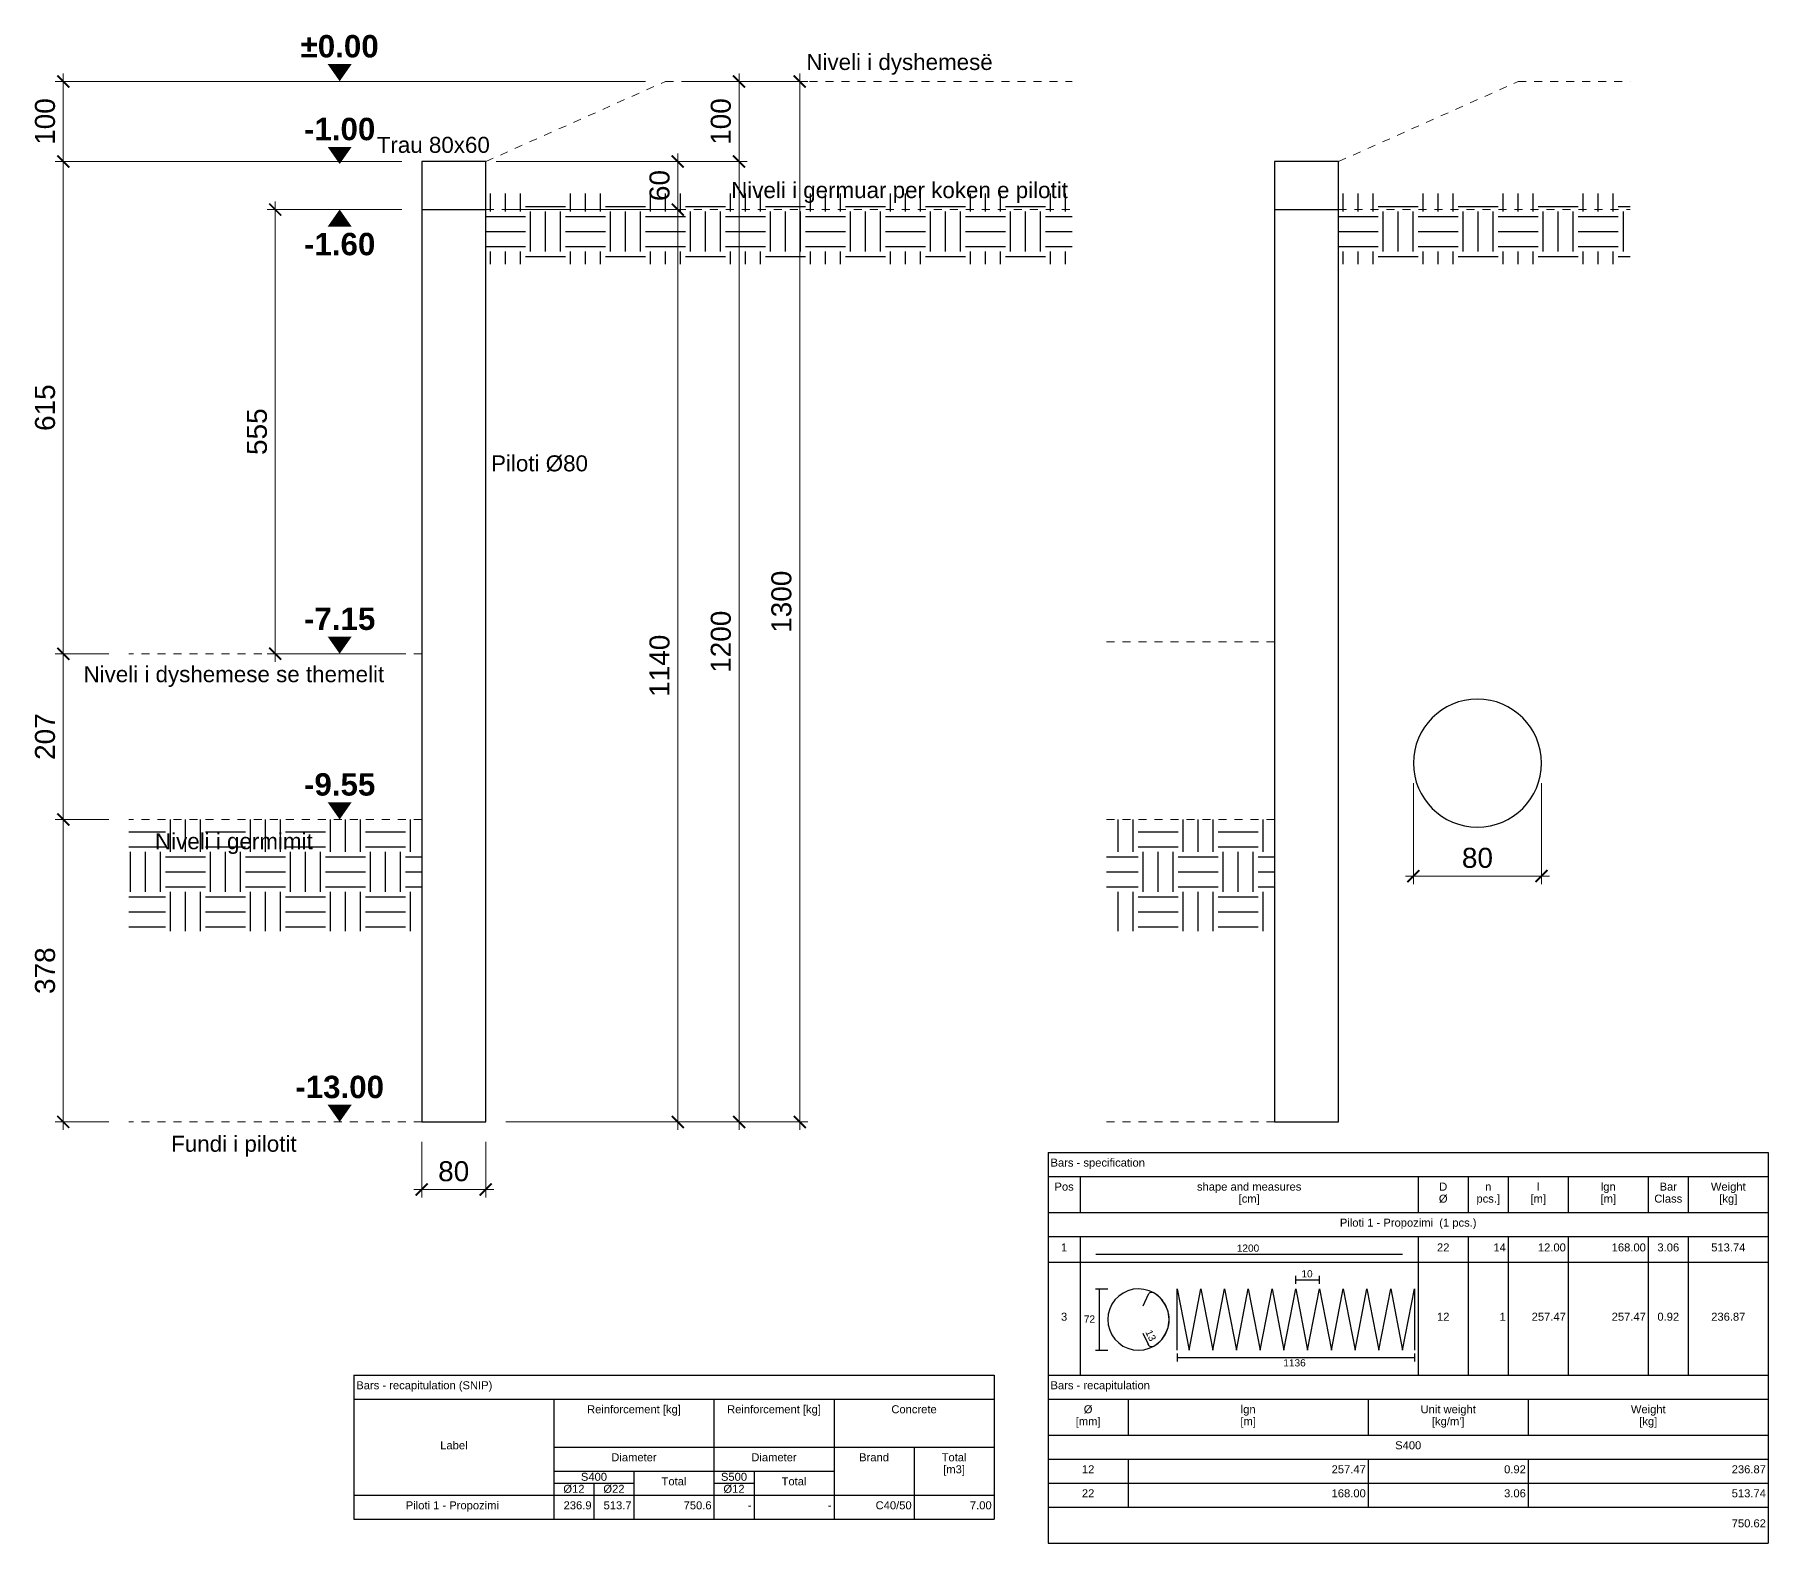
# Model space of a CAD drawing. Header units: metres. Extents: x 7511714 to 7511891, y 4693222 to 4693343.
# Drawn here: x 7511721.65 to 7511743.31, y 4693262.07 to 4693280.92 of the extents above; entities that cross this region are included whole.
import ezdxf
from ezdxf.enums import TextEntityAlignment as Align

# ---------------------------------------------------------------- set-up
doc = ezdxf.new("R2010")
doc.units = ezdxf.units.M
doc.linetypes.add('CACHE', pattern=[0.375, 0.25, -0.125])
doc.layers.get('0').update_dxf_attribs({"lineweight": 0})
doc.layers.get('Defpoints').update_dxf_attribs({"lineweight": 0})
doc.layers.add('COTE 100ème', color=1, linetype='Continuous')
doc.layers.add('PILOTA', color=2, linetype='Continuous')
for name, color, linetype, lineweight in [('HORS GEL', 106, 'CACHE', 0), ('NIVEAU', 170, 'Continuous', 0), ('Puset fekali', 30, 'Continuous', 0), ('TEXTE', 7, 'Continuous', 0)]:
    doc.layers.add(name, color=color, linetype=linetype, lineweight=lineweight)
doc.styles.add('A4TS14', font='arial.ttf', dxfattribs={"height": 10})
doc.styles.add('A4TS15', font='arial.ttf', dxfattribs={"height": 10})
doc.styles.add('A4TS20', font='arial.ttf', dxfattribs={"height": 10})
doc.styles.add('A4TS21', font='arial.ttf', dxfattribs={"height": 10})
doc.styles.add('RS_TEXT_1.10', font='arial.ttf', dxfattribs={"height": 2.5})
doc.styles.add('RS_TXT_100', font='arial.ttf', dxfattribs={"height": 25})
doc.styles.add('style2', font='arialbd.ttf', dxfattribs={"height": 20})
doc.dimstyles.new('RS_100CM_LINEAIRE', dxfattribs={"dimscale": 10, "dimtxt": 25, "dimasz": 1.5, "dimexe": 1, "dimexo": 2.5, "dimgap": 1, "dimtad": 1, "dimdec": 1, "dimrnd": 0.5, "dimdsep": 46, "dimtxsty": 'RS_TXT_100', "dimblk1": 'ARCHTICK', "dimblk2": 'ARCHTICK', "dimsah": 1, "dimcen": 2.5, "dimdle": 1, "dimclrt": 4, "dimadec": 0, "dimazin": 2, "dimtfac": 1, "dimtdec": 1, "dimtix": 1, "dimtmove": 2, "dimatfit": 3, "dimfxl": 1, "dimtolj": 1, "dimtzin": 0, "dimarcsym": 0})

# ---------------------------------------------------------------- blocks, each defined once
blk = doc.blocks.new('_ArchTick')
at = {"color": 0, "linetype": 'ByBlock', "const_width": 0.15}
blk.add_lwpolyline([(-0.5, -0.5), (0.5, 0.5)], dxfattribs=at)
blk = doc.blocks.new('*D453')
at = {"layer": 'COTE 100ème', "color": 0, "lineweight": -2, "transparency": 16777216}
for p, q in [((38177.1, -45517.3), (38402.1, -45517.3)), ((38392.1, -46667.3), (38392.1, -45507.3)), ((38177.1, -46657.3), (38402.1, -46657.3))]:
    blk.add_line(p, q, dxfattribs=at)
at = {"layer": 'Defpoints', "color": 0, "transparency": 16777216}
for p in [(38152.1, -45517.3), (38392.1, -45517.3), (38152.1, -46657.3)]:
    blk.add_point(p, dxfattribs=at)
at = {"layer": 'COTE 100ème', "color": 0, "lineweight": -2, "transparency": 16777216, "xscale": 15, "yscale": 15, "zscale": 15}
for p, rotation in [((38392.1, -45517.3), 90), ((38392.1, -46657.3), 270)]:
    blk.add_blockref('_ArchTick', p, dxfattribs=dict(at, rotation=rotation))
at = {"layer": 'COTE 100ème', "color": 4, "transparency": 16777216, "insert": (38369.4, -46087.3), "char_height": 25, "attachment_point": 5, "rotation": 90, "style": 'RS_TXT_100'}
blk.add_mtext('\\A1;1140', dxfattribs=at)
blk = doc.blocks.new('*D454')
at = {"layer": 'COTE 100ème', "color": 0, "lineweight": -2, "transparency": 16777216}
for p, q in [((38392.1, -45527.3), (38392.1, -45447.3)), ((38177.1, -45457.3), (38402.1, -45457.3)), ((38177.1, -45517.3), (38402.1, -45517.3))]:
    blk.add_line(p, q, dxfattribs=at)
at = {"layer": 'Defpoints', "color": 0, "transparency": 16777216}
for p in [(38152.1, -45457.3), (38392.1, -45457.3), (38152.1, -45517.3)]:
    blk.add_point(p, dxfattribs=at)
at = {"layer": 'COTE 100ème', "color": 0, "lineweight": -2, "transparency": 16777216, "xscale": 15, "yscale": 15, "zscale": 15}
for p, rotation in [((38392.1, -45457.3), 90), ((38392.1, -45517.3), 270)]:
    blk.add_blockref('_ArchTick', p, dxfattribs=dict(at, rotation=rotation))
at = {"layer": 'COTE 100ème', "color": 4, "transparency": 16777216, "insert": (38369.4, -45487.3), "char_height": 25, "attachment_point": 5, "rotation": 90, "style": 'RS_TXT_100'}
blk.add_mtext('\\A1;60', dxfattribs=at)
blk = doc.blocks.new('*D455')
at = {"layer": 'COTE 100ème', "color": 0, "lineweight": -2, "transparency": 16777216}
for p, q in [((38402.6, -45357.3), (38478.7, -45357.3)), ((38468.7, -45467.3), (38468.7, -45347.3)), ((38177.1, -45457.3), (38478.7, -45457.3))]:
    blk.add_line(p, q, dxfattribs=at)
at = {"layer": 'Defpoints', "color": 0, "transparency": 16777216}
for p in [(38377.6, -45357.3), (38468.7, -45357.3), (38152.1, -45457.3)]:
    blk.add_point(p, dxfattribs=at)
at = {"layer": 'COTE 100ème', "color": 0, "lineweight": -2, "transparency": 16777216, "xscale": 15, "yscale": 15, "zscale": 15}
for p, rotation in [((38468.7, -45357.3), 90), ((38468.7, -45457.3), 270)]:
    blk.add_blockref('_ArchTick', p, dxfattribs=dict(at, rotation=rotation))
at = {"layer": 'COTE 100ème', "color": 4, "transparency": 16777216, "insert": (38446, -45407.3), "char_height": 25, "attachment_point": 5, "rotation": 90, "style": 'RS_TXT_100'}
blk.add_mtext('\\A1;100', dxfattribs=at)
blk = doc.blocks.new('*D456')
at = {"layer": 'COTE 100ème', "color": 0, "lineweight": -2, "transparency": 16777216}
for p, q in [((38468.7, -46667.3), (38468.7, -45447.3)), ((38165, -45457.3), (38478.7, -45457.3)), ((38177.1, -46657.3), (38478.7, -46657.3))]:
    blk.add_line(p, q, dxfattribs=at)
at = {"layer": 'Defpoints', "color": 0, "transparency": 16777216}
for p in [(38140, -45457.3), (38468.7, -45457.3), (38152.1, -46657.3)]:
    blk.add_point(p, dxfattribs=at)
at = {"layer": 'COTE 100ème', "color": 0, "lineweight": -2, "transparency": 16777216, "xscale": 15, "yscale": 15, "zscale": 15}
for p, rotation in [((38468.7, -45457.3), 90), ((38468.7, -46657.3), 270)]:
    blk.add_blockref('_ArchTick', p, dxfattribs=dict(at, rotation=rotation))
at = {"layer": 'COTE 100ème', "color": 4, "transparency": 16777216, "insert": (38446, -46057.3), "char_height": 25, "attachment_point": 5, "rotation": 90, "style": 'RS_TXT_100'}
blk.add_mtext('\\A1;1200', dxfattribs=at)
blk = doc.blocks.new('*D457')
at = {"layer": 'COTE 100ème', "color": 0, "lineweight": -2, "transparency": 16777216}
for p, q in [((38401.6, -45357.3), (38554.5, -45357.3)), ((38544.5, -46667.3), (38544.5, -45347.3)), ((38177.1, -46657.3), (38554.5, -46657.3))]:
    blk.add_line(p, q, dxfattribs=at)
at = {"layer": 'Defpoints', "color": 0, "transparency": 16777216}
for p in [(38376.6, -45357.3), (38544.5, -45357.3), (38152.1, -46657.3)]:
    blk.add_point(p, dxfattribs=at)
at = {"layer": 'COTE 100ème', "color": 0, "lineweight": -2, "transparency": 16777216, "xscale": 15, "yscale": 15, "zscale": 15}
for p, rotation in [((38544.5, -45357.3), 90), ((38544.5, -46657.3), 270)]:
    blk.add_blockref('_ArchTick', p, dxfattribs=dict(at, rotation=rotation))
at = {"layer": 'COTE 100ème', "color": 4, "transparency": 16777216, "insert": (38521.7, -46007.3), "char_height": 25, "attachment_point": 5, "rotation": 90, "style": 'RS_TXT_100'}
blk.add_mtext('\\A1;1300', dxfattribs=at)
blk = doc.blocks.new('*D458')
at = {"layer": 'COTE 100ème', "color": 0, "lineweight": -2, "transparency": 16777216}
for p, q in [((37624.2, -46667.3), (37624.2, -46269.3)), ((37681, -46279.3), (37614.2, -46279.3)), ((37681, -46657.3), (37614.2, -46657.3))]:
    blk.add_line(p, q, dxfattribs=at)
at = {"layer": 'Defpoints', "color": 0, "transparency": 16777216}
for p in [(37624.2, -46279.3), (37706, -46279.3), (37706, -46657.3)]:
    blk.add_point(p, dxfattribs=at)
at = {"layer": 'COTE 100ème', "color": 0, "lineweight": -2, "transparency": 16777216, "xscale": 15, "yscale": 15, "zscale": 15}
for p, rotation in [((37624.2, -46279.3), 90), ((37624.2, -46657.3), 270)]:
    blk.add_blockref('_ArchTick', p, dxfattribs=dict(at, rotation=rotation))
at = {"layer": 'COTE 100ème', "color": 4, "transparency": 16777216, "insert": (37601.5, -46468.3), "char_height": 25, "attachment_point": 5, "rotation": 90, "style": 'RS_TXT_100'}
blk.add_mtext('\\A1;378', dxfattribs=at)
blk = doc.blocks.new('*D459')
at = {"layer": 'COTE 100ème', "color": 0, "lineweight": -2, "transparency": 16777216}
for p, q in [((37681, -46072.3), (37614.2, -46072.3)), ((37624.2, -46289.3), (37624.2, -46062.3)), ((37681, -46279.3), (37614.2, -46279.3))]:
    blk.add_line(p, q, dxfattribs=at)
at = {"layer": 'Defpoints', "color": 0, "transparency": 16777216}
for p in [(37624.2, -46072.3), (37706, -46072.3), (37706, -46279.3)]:
    blk.add_point(p, dxfattribs=at)
at = {"layer": 'COTE 100ème', "color": 0, "lineweight": -2, "transparency": 16777216, "xscale": 15, "yscale": 15, "zscale": 15}
for p, rotation in [((37624.2, -46072.3), 90), ((37624.2, -46279.3), 270)]:
    blk.add_blockref('_ArchTick', p, dxfattribs=dict(at, rotation=rotation))
at = {"layer": 'COTE 100ème', "color": 4, "transparency": 16777216, "insert": (37601.5, -46175.8), "char_height": 25, "attachment_point": 5, "rotation": 90, "style": 'RS_TXT_100'}
blk.add_mtext('\\A1;207', dxfattribs=at)
blk = doc.blocks.new('*D460')
at = {"layer": 'COTE 100ème', "color": 0, "lineweight": -2, "transparency": 16777216}
for p, q in [((37624.2, -46082.3), (37624.2, -45447.3)), ((38047.1, -45457.3), (37614.2, -45457.3)), ((37681, -46072.3), (37614.2, -46072.3))]:
    blk.add_line(p, q, dxfattribs=at)
at = {"layer": 'Defpoints', "color": 0, "transparency": 16777216}
for p in [(37624.2, -45457.3), (38072.1, -45457.3), (37706, -46072.3)]:
    blk.add_point(p, dxfattribs=at)
at = {"layer": 'COTE 100ème', "color": 0, "lineweight": -2, "transparency": 16777216, "xscale": 15, "yscale": 15, "zscale": 15}
for p, rotation in [((37624.2, -45457.3), 90), ((37624.2, -46072.3), 270)]:
    blk.add_blockref('_ArchTick', p, dxfattribs=dict(at, rotation=rotation))
at = {"layer": 'COTE 100ème', "color": 4, "transparency": 16777216, "insert": (37601.5, -45764.8), "char_height": 25, "attachment_point": 5, "rotation": 90, "style": 'RS_TXT_100'}
blk.add_mtext('\\A1;615', dxfattribs=at)
blk = doc.blocks.new('*D461')
at = {"layer": 'COTE 100ème', "color": 0, "lineweight": -2, "transparency": 16777216}
for p, q in [((38351.6, -45357.3), (37614.2, -45357.3)), ((37624.2, -45467.3), (37624.2, -45347.3)), ((38047.1, -45457.3), (37614.2, -45457.3))]:
    blk.add_line(p, q, dxfattribs=at)
at = {"layer": 'Defpoints', "color": 0, "transparency": 16777216}
for p in [(37624.2, -45357.3), (38376.6, -45357.3), (38072.1, -45457.3)]:
    blk.add_point(p, dxfattribs=at)
at = {"layer": 'COTE 100ème', "color": 0, "lineweight": -2, "transparency": 16777216, "xscale": 15, "yscale": 15, "zscale": 15}
for p, rotation in [((37624.2, -45357.3), 90), ((37624.2, -45457.3), 270)]:
    blk.add_blockref('_ArchTick', p, dxfattribs=dict(at, rotation=rotation))
at = {"layer": 'COTE 100ème', "color": 4, "transparency": 16777216, "insert": (37601.5, -45407.3), "char_height": 25, "attachment_point": 5, "rotation": 90, "style": 'RS_TXT_100'}
blk.add_mtext('\\A1;100', dxfattribs=at)
blk = doc.blocks.new('*D462')
at = {"layer": 'COTE 100ème', "color": 0, "lineweight": -2, "transparency": 16777216}
for p, q in [((38047.1, -45517.3), (37879, -45517.3)), ((37889, -46082.3), (37889, -45507.3)), ((38047.1, -46072.3), (37879, -46072.3))]:
    blk.add_line(p, q, dxfattribs=at)
at = {"layer": 'Defpoints', "color": 0, "transparency": 16777216}
for p in [(37889, -45517.3), (38072.1, -45517.3), (38072.1, -46072.3)]:
    blk.add_point(p, dxfattribs=at)
at = {"layer": 'COTE 100ème', "color": 0, "lineweight": -2, "transparency": 16777216, "xscale": 15, "yscale": 15, "zscale": 15}
for p, rotation in [((37889, -45517.3), 90), ((37889, -46072.3), 270)]:
    blk.add_blockref('_ArchTick', p, dxfattribs=dict(at, rotation=rotation))
at = {"layer": 'COTE 100ème', "color": 4, "transparency": 16777216, "insert": (37866.3, -45794.8), "char_height": 25, "attachment_point": 5, "rotation": 90, "style": 'RS_TXT_100'}
blk.add_mtext('\\A1;555', dxfattribs=at)
blk = doc.blocks.new('*D463')
at = {"layer": 'COTE 100ème', "color": 0, "lineweight": -2, "transparency": 16777216}
for p, q in [((38072.1, -46682.3), (38072.1, -46751.7)), ((38152.1, -46682.3), (38152.1, -46751.7)), ((38062.1, -46741.7), (38162.1, -46741.7))]:
    blk.add_line(p, q, dxfattribs=at)
at = {"layer": 'Defpoints', "color": 0, "transparency": 16777216}
for p in [(38072.1, -46657.3), (38152.1, -46657.3), (38152.1, -46741.7)]:
    blk.add_point(p, dxfattribs=at)
at = {"layer": 'COTE 100ème', "color": 0, "lineweight": -2, "transparency": 16777216, "xscale": 15, "yscale": 15, "zscale": 15, "rotation": 180}
blk.add_blockref('_ArchTick', (38072.1, -46741.7), dxfattribs=at)
at = {"layer": 'COTE 100ème', "color": 0, "lineweight": -2, "transparency": 16777216, "xscale": 15, "yscale": 15, "zscale": 15}
blk.add_blockref('_ArchTick', (38152.1, -46741.7), dxfattribs=at)
at = {"layer": 'COTE 100ème', "color": 4, "transparency": 16777216, "insert": (38112.1, -46719), "char_height": 25, "attachment_point": 5, "style": 'RS_TXT_100'}
blk.add_mtext('\\A1;80', dxfattribs=at)
blk = doc.blocks.new('*D464')
at = {"layer": 'COTE 100ème', "color": 0, "lineweight": -2, "transparency": 16777216}
for p, q in [((39311.4, -46233.9), (39311.4, -46360.1)), ((39471.4, -46233.9), (39471.4, -46360.1)), ((39301.4, -46350.1), (39481.4, -46350.1))]:
    blk.add_line(p, q, dxfattribs=at)
at = {"layer": 'Defpoints', "color": 0, "transparency": 16777216}
for p in [(39311.4, -46208.9), (39471.4, -46208.9), (39471.4, -46350.1)]:
    blk.add_point(p, dxfattribs=at)
at = {"layer": 'COTE 100ème', "color": 0, "lineweight": -2, "transparency": 16777216, "xscale": 15, "yscale": 15, "zscale": 15, "rotation": 180}
blk.add_blockref('_ArchTick', (39311.4, -46350.1), dxfattribs=at)
at = {"layer": 'COTE 100ème', "color": 0, "lineweight": -2, "transparency": 16777216, "xscale": 15, "yscale": 15, "zscale": 15}
blk.add_blockref('_ArchTick', (39471.4, -46350.1), dxfattribs=at)
at = {"layer": 'COTE 100ème', "color": 4, "transparency": 16777216, "insert": (39391.4, -46327.4), "char_height": 25, "attachment_point": 5, "style": 'RS_TXT_100'}
blk.add_mtext('\\A1;80', dxfattribs=at)
blk = doc.blocks.new('NIVEAU 50')
blk.add_lwpolyline([(0, 0, 0, 15, 0), (0, 10.7, 5, 5, 0)], format="xyseb")
blk = doc.blocks.new('A$Cd29e7a1e')
at = {"layer": 'PILOTA', "true_color": 0x939598, "transparency": 33554559}
h = blk.add_hatch(dxfattribs=at)
h.set_pattern_fill('EARTH', color=252, scale=200)
h.set_pattern_definition([(0, (-41822.01, 43677.155), (50, 50), [50, -50]), (0, (-41822.01, 43695.905), (50, 50), [50, -50]), (0, (-41822.01, 43714.655), (50, 50), [50, -50]), (90, (-41815.76, 43720.905), (-50, 50), [50, -50]), (90, (-41797.01, 43720.905), (-50, 50), [50, -50]), (90, (-41778.26, 43720.905), (-50, 50), [50, -50])])
h.paths.add_polyline_path([(1302.31, 1686.47), (2035.11, 1686.47), (2035.11, 1598.17), (1302.31, 1598.17)])
h.paths.add_polyline_path([(856.19, 904.47), (1222.31, 904.47), (1222.31, 764.73), (856.19, 764.73)])
h = blk.add_hatch(dxfattribs=at)
h.set_pattern_fill('EARTH', color=252, scale=200)
h.set_pattern_definition([(0, (-40756.274, 43677.155), (50, 50), [50, -50]), (0, (-40756.274, 43695.905), (50, 50), [50, -50]), (0, (-40756.274, 43714.655), (50, 50), [50, -50]), (90, (-40750.024, 43720.905), (-50, 50), [50, -50]), (90, (-40731.274, 43720.905), (-50, 50), [50, -50]), (90, (-40712.524, 43720.905), (-50, 50), [50, -50])])
h.paths.add_polyline_path([(2368.05, 1686.47), (2732.59, 1686.47), (2732.59, 1598.17), (2368.05, 1598.17)])
h.paths.add_polyline_path([(2077.89, 904.47), (2288.05, 904.47), (2288.05, 764.73), (2077.89, 764.73)])
at = {"layer": 'HORS GEL'}
for p, q in [((1222.31, 1111.47), (856.19, 1111.47)), ((2288.05, 1126.47), (2077.89, 1126.47)), ((1222.31, 526.47), (856.19, 526.47)), ((2288.05, 526.47), (2077.89, 526.47))]:
    blk.add_line(p, q, dxfattribs=at)
for points in [[(1302.31, 1726.47), (1526.81, 1826.47), (2035.11, 1826.47)], [(2368.05, 1726.47), (2592.54, 1826.47), (2732.59, 1826.47)], [(1302.31, 1666.47), (2035.11, 1666.47)], [(2368.05, 1666.47), (2732.59, 1666.47)], [(1222.31, 904.47), (856.19, 904.47)], [(2288.05, 904.47), (2077.89, 904.47)]]:
    blk.add_lwpolyline(points, dxfattribs=at)
at = {"layer": 'PILOTA', "color": 7}
for p, q in [((2005.09, 488.17), (2905.09, 488.17)), ((2005.09, 488.17), (2005.09, 413.17)), ((2905.09, 488.17), (2905.09, 413.17)), ((2005.09, 458.17), (2905.09, 458.17)), ((2045.09, 458.17), (2045.09, 413.17)), ((2467.59, 458.17), (2467.59, 413.17)), ((2530.09, 458.17), (2530.09, 413.17)), ((2580.09, 458.17), (2580.09, 413.17)), ((2655.09, 458.17), (2655.09, 413.17)), ((2755.09, 458.17), (2755.09, 413.17)), ((2805.09, 458.17), (2805.09, 413.17)), ((2005.09, 413.17), (2905.09, 413.17)), ((2005.09, 413.17), (2005.09, 383.17)), ((2905.09, 413.17), (2905.09, 383.17)), ((2005.09, 383.17), (2905.09, 383.17)), ((2005.09, 383.17), (2005.09, 351.25)), ((2045.09, 383.17), (2045.09, 351.25)), ((2467.59, 383.17), (2467.59, 351.25)), ((2530.09, 383.17), (2530.09, 351.25)), ((2580.09, 383.17), (2580.09, 351.25)), ((2655.09, 383.17), (2655.09, 351.25)), ((2755.09, 383.17), (2755.09, 351.25)), ((2805.09, 383.17), (2805.09, 351.25)), ((2905.09, 383.17), (2905.09, 351.25)), ((2005.09, 351.25), (2045.09, 351.25)), ((2005.09, 351.25), (2005.09, 210)), ((2045.09, 351.25), (2467.59, 351.25)), ((2045.09, 351.25), (2045.09, 210)), ((2467.59, 351.25), (2530.09, 351.25)), ((2467.59, 351.25), (2467.59, 210)), ((2530.09, 351.25), (2580.09, 351.25)), ((2530.09, 351.25), (2530.09, 210)), ((2580.09, 351.25), (2655.09, 351.25)), ((2580.09, 351.25), (2580.09, 210)), ((2655.09, 351.25), (2755.09, 351.25)), ((2655.09, 351.25), (2655.09, 210)), ((2755.09, 351.25), (2805.09, 351.25)), ((2755.09, 351.25), (2755.09, 210)), ((2805.09, 351.25), (2905.09, 351.25)), ((2805.09, 351.25), (2805.09, 210)), ((2905.09, 351.25), (2905.09, 210)), ((2314.69, 324.06), (2314.69, 334.27)), ((2314.69, 329.16), (2344.33, 329.16)), ((2344.33, 324.06), (2344.33, 334.27)), ((2064.34, 317.92), (2079.67, 317.92)), ((2069.45, 241.29), (2069.45, 317.92)), ((2064.34, 241.29), (2079.67, 241.29)), ((2166.53, 237.2), (2166.53, 226.98)), ((2166.53, 232.09), (2462.86, 232.09)), ((2462.86, 237.2), (2462.86, 226.98)), ((1137.56, 210), (1937.56, 210)), ((1137.56, 210), (1137.56, 180)), ((1937.56, 210), (1937.56, 180)), ((2005.09, 210), (2045.09, 210)), ((2005.09, 210), (2905.09, 210)), ((2005.09, 210), (2005.09, 135)), ((2045.09, 210), (2467.59, 210)), ((2467.59, 210), (2530.09, 210)), ((2530.09, 210), (2580.09, 210)), ((2580.09, 210), (2655.09, 210)), ((2655.09, 210), (2755.09, 210)), ((2755.09, 210), (2805.09, 210)), ((2805.09, 210), (2905.09, 210)), ((2905.09, 210), (2905.09, 135)), ((1137.56, 180), (1937.56, 180)), ((1137.56, 180), (1387.56, 180)), ((1137.56, 180), (1137.56, 60)), ((1387.56, 180), (1387.56, 60)), ((1387.56, 180), (1587.56, 180)), ((1387.56, 180), (1387.56, 60)), ((1587.56, 180), (1587.56, 60)), ((1587.56, 180), (1737.56, 180)), ((1587.56, 180), (1587.56, 60)), ((1737.56, 180), (1737.56, 60)), ((1737.56, 180), (1937.56, 180)), ((1737.56, 180), (1737.56, 60)), ((1937.56, 180), (1937.56, 60)), ((2005.09, 180), (2905.09, 180)), ((2105.09, 180), (2105.09, 135)), ((2405.09, 180), (2405.09, 135)), ((2605.09, 180), (2605.09, 135)), ((2005.09, 135), (2905.09, 135)), ((2005.09, 135), (2005.09, 105)), ((2905.09, 135), (2905.09, 105)), ((1387.56, 120), (1587.56, 120)), ((1587.56, 120), (1737.56, 120)), ((1737.56, 120), (1937.56, 120)), ((1837.56, 120), (1837.56, 60)), ((1387.56, 90), (1587.56, 90)), ((1487.56, 90), (1487.56, 60)), ((1587.56, 90), (1737.56, 90)), ((1637.56, 90), (1637.56, 60)), ((2005.09, 105), (2905.09, 105)), ((2005.09, 105), (2005.09, 75)), ((2105.09, 105), (2105.09, 75)), ((2405.09, 105), (2405.09, 75)), ((2605.09, 105), (2605.09, 75)), ((2905.09, 105), (2905.09, 75)), ((1387.56, 75), (1487.56, 75)), ((1387.56, 75), (1387.56, 60)), ((1437.56, 75), (1437.56, 60)), ((1437.56, 75), (1437.56, 60)), ((1487.56, 75), (1487.56, 60)), ((1587.56, 75), (1637.56, 75)), ((1587.56, 75), (1587.56, 60)), ((1637.56, 75), (1637.56, 60)), ((2005.09, 75), (2105.09, 75)), ((2005.09, 75), (2005.09, 45)), ((2105.09, 75), (2405.09, 75)), ((2105.09, 75), (2105.09, 45)), ((2405.09, 75), (2605.09, 75)), ((2405.09, 75), (2405.09, 45)), ((2605.09, 75), (2905.09, 75)), ((2605.09, 75), (2605.09, 45)), ((2905.09, 75), (2905.09, 45)), ((1137.56, 60), (1387.56, 60)), ((1137.56, 60), (1137.56, 30)), ((1387.56, 60), (1387.56, 30)), ((1387.56, 60), (1587.56, 60)), ((1387.56, 60), (1387.56, 30)), ((1387.56, 60), (1387.56, 30)), ((1437.56, 60), (1437.56, 30)), ((1487.56, 60), (1487.56, 30)), ((1487.56, 60), (1487.56, 30)), ((1587.56, 60), (1587.56, 30)), ((1587.56, 60), (1737.56, 60)), ((1587.56, 60), (1587.56, 30)), ((1637.56, 60), (1637.56, 30)), ((1637.56, 60), (1637.56, 30)), ((1737.56, 60), (1737.56, 30)), ((1737.56, 60), (1937.56, 60)), ((1737.56, 60), (1737.56, 30)), ((1837.56, 60), (1837.56, 30)), ((1937.56, 60), (1937.56, 30)), ((2005.09, 45), (2105.09, 45)), ((2005.09, 45), (2005.09, 0)), ((2105.09, 45), (2405.09, 45)), ((2405.09, 45), (2605.09, 45)), ((2605.09, 45), (2905.09, 45)), ((2905.09, 45), (2905.09, 0)), ((1137.56, 30), (1387.56, 30)), ((1387.56, 30), (1437.56, 30)), ((1437.56, 30), (1487.56, 30)), ((1487.56, 30), (1587.56, 30)), ((1587.56, 30), (1637.56, 30)), ((1637.56, 30), (1737.56, 30)), ((1737.56, 30), (1937.56, 30)), ((2005.09, 0), (2905.09, 0))]:
    blk.add_line(p, q, dxfattribs=at)
at = {"layer": 'PILOTA'}
for points in [[(1222.31, 526.47), (1302.31, 526.47), (1302.31, 1726.47), (1222.31, 1726.47)], [(1222.31, 1666.47), (1302.31, 1666.47), (1302.31, 1726.47), (1222.31, 1726.47)], [(2288.05, 526.47), (2368.05, 526.47), (2368.05, 1726.47), (2288.05, 1726.47)], [(2288.05, 1666.47), (2368.05, 1666.47), (2368.05, 1726.47), (2288.05, 1726.47)]]:
    blk.add_lwpolyline(points, close=True, dxfattribs=at)
blk.add_lwpolyline([(2621.61, 974.83, 1), (2461.61, 974.83, 1), (2621.61, 974.83)], format="xyb", dxfattribs=at)
at = {"layer": 'PILOTA', "color": 177, "true_color": 0x293189}
for points in [[(2064.75, 361.08), (2447.94, 361.08)], [(2166.35, 241.29), (2166.35, 317.92), (2181.18, 241.29), (2196, 317.92), (2210.83, 241.29), (2225.65, 317.92), (2240.48, 241.29), (2255.3, 317.92), (2270.13, 241.29), (2284.95, 317.92), (2299.78, 241.29), (2314.6, 317.92), (2329.43, 241.29), (2344.25, 317.92), (2359.08, 241.29), (2373.91, 317.92), (2388.73, 241.29), (2403.56, 317.92), (2418.38, 241.29), (2433.21, 317.92), (2448.03, 241.29), (2462.86, 317.92), (2462.86, 241.29)]]:
    blk.add_lwpolyline(points, dxfattribs=at)
blk.add_lwpolyline([(2123.5, 262.72), (2130.04, 248.63, 0.0218201), (2130.25, 248.24, 0.4142136), (2137.1, 246.39, 1.7335038), (2079.67, 279.61, 1.7335038), (2137.1, 312.82, 0.4142136), (2130.25, 310.97, 0.0218201), (2130.04, 310.58), (2123.5, 296.49)], format="xyb", dxfattribs=at)
at = {"layer": 'NIVEAU'}
ref = blk.add_blockref('NIVEAU 50', (1119.77, 1826.79), dxfattribs=dict(at, xscale=2, yscale=2, zscale=2))
ref.add_attrib('NIVEAU', '%%p0.00', dxfattribs={"height": 28, "style": 'style2'}).set_placement((1119.77, 1848.14), align=Align.BOTTOM_CENTER)
ref = blk.add_blockref('NIVEAU 50', (1119.77, 1723.33), dxfattribs=dict(at, xscale=2, yscale=2, zscale=2))
ref.add_attrib('NIVEAU', '-1.00', dxfattribs={"height": 28, "style": 'style2'}).set_placement((1119.77, 1744.68), align=Align.BOTTOM_CENTER)
ref = blk.add_blockref('NIVEAU 50', (1119.77, 1666.52), dxfattribs=dict(at, xscale=-2, yscale=2, zscale=2, rotation=180))
ref.add_attrib('NIVEAU', '-1.60', dxfattribs={"height": 28, "style": 'style2'}).set_placement((1119.77, 1600.95), align=Align.BOTTOM_CENTER)
ref = blk.add_blockref('NIVEAU 50', (1119.77, 1111.47), dxfattribs=dict(at, xscale=2, yscale=2, zscale=2))
ref.add_attrib('NIVEAU', '-7.15', dxfattribs={"height": 28, "style": 'style2'}).set_placement((1119.77, 1132.82), align=Align.BOTTOM_CENTER)
ref = blk.add_blockref('NIVEAU 50', (1119.77, 904.47), dxfattribs=dict(at, xscale=2, yscale=2, zscale=2))
ref.add_attrib('NIVEAU', '-9.55', dxfattribs={"height": 28, "style": 'style2'}).set_placement((1119.77, 925.82), align=Align.BOTTOM_CENTER)
ref = blk.add_blockref('NIVEAU 50', (1119.77, 526.47), dxfattribs=dict(at, xscale=2, yscale=2, zscale=2))
ref.add_attrib('NIVEAU', '-13.00', dxfattribs={"height": 28, "style": 'style2'}).set_placement((1119.77, 547.82), align=Align.BOTTOM_CENTER)
at = {"layer": 'PILOTA', "color": 7, "style": 'A4TS20'}
for s, p in [('Bars - specification', (2008.09, 480.67)), ('Bars - recapitulation (SNIP)', (1140.56, 202.5)), ('Bars - recapitulation', (2008.09, 202.5))]:
    blk.add_text(s, height=10, dxfattribs=at).set_placement(p, align=Align.TOP_LEFT)
at = {"layer": 'PILOTA', "color": 7}
for s, style, p in [('Pos', 'A4TS14', (2025.09, 450.67)), ('shape and measures', 'A4TS14', (2256.34, 450.67)), ('[cm]', 'A4TS14', (2256.34, 435.67)), ('%%c', 'A4TS14', (2498.84, 435.67)), ('D', 'A4TS14', (2498.84, 450.67)), ('pcs.]', 'A4TS14', (2555.09, 435.67)), ('n', 'A4TS14', (2555.09, 450.67)), ('[m]', 'A4TS14', (2617.59, 435.67)), ('l', 'A4TS14', (2617.59, 450.67)), ('[m]', 'A4TS14', (2705.09, 435.67)), ('lgn', 'A4TS14', (2705.09, 450.67)), ('Class', 'A4TS14', (2780.09, 435.67)), ('Bar', 'A4TS14', (2780.09, 450.67)), ('Weight', 'A4TS14', (2855.09, 450.67)), ('[kg]', 'A4TS14', (2855.09, 435.67)), ('Piloti 1 - Propozimi  (1 pcs.)', 'A4TS21', (2455.09, 405.67)), ('1', 'A4TS14', (2025.09, 374.71)), ('22', 'A4TS14', (2498.84, 374.71)), ('3.06', 'A4TS14', (2780.09, 374.71)), ('513.74', 'A4TS14', (2855.09, 374.71)), ('3', 'A4TS14', (2025.09, 288.13)), ('12', 'A4TS14', (2498.84, 288.13)), ('0.92', 'A4TS14', (2780.09, 288.13)), ('236.87', 'A4TS14', (2855.09, 288.13)), ('Reinforcement [kg]', 'A4TS14', (1487.56, 172.5)), ('Reinforcement [kg]', 'A4TS14', (1662.56, 172.5)), ('Concrete', 'A4TS14', (1837.56, 172.5)), ('[mm]', 'A4TS14', (2055.09, 157.5)), ('%%c', 'A4TS14', (2055.09, 172.5)), ('[m]', 'A4TS14', (2255.09, 157.5)), ('lgn', 'A4TS14', (2255.09, 172.5)), ('Unit weight', 'A4TS14', (2505.09, 172.5)), ("[kg/m']", 'A4TS14', (2505.09, 157.5)), ('Weight', 'A4TS14', (2755.09, 172.5)), ('[kg]', 'A4TS14', (2755.09, 157.5)), ('Label', 'A4TS14', (1262.56, 127.5)), ('Diameter', 'A4TS14', (1487.56, 112.5)), ('Diameter', 'A4TS14', (1662.56, 112.5)), ('Brand', 'A4TS14', (1787.56, 112.5)), ('Total', 'A4TS14', (1887.56, 112.5)), ('S400', 'A4TS21', (2455.09, 127.5)), ('S400', 'A4TS14', (1437.56, 88.12)), ('S500', 'A4TS14', (1612.56, 88.12)), ('[m3]', 'A4TS14', (1887.56, 97.5)), ('12', 'A4TS14', (2055.09, 97.5)), ('%%c12', 'A4TS14', (1412.56, 73.12)), ('%%c22', 'A4TS14', (1462.56, 73.12)), ('Total', 'A4TS14', (1537.56, 82.5)), ('%%c12', 'A4TS14', (1612.56, 73.12)), ('Total', 'A4TS14', (1687.56, 82.5)), ('22', 'A4TS14', (2055.09, 67.5)), ('Piloti 1 - Propozimi ', 'A4TS14', (1262.56, 52.5))]:
    blk.add_text(s, height=10, dxfattribs=dict(at, style=style)).set_placement(p, align=Align.TOP_CENTER)
at = {"layer": 'PILOTA', "color": 7, "style": 'A4TS14'}
for s, p in [('14', (2577.09, 374.71)), ('12.00', (2652.09, 374.71)), ('168.00', (2752.09, 374.71)), ('1', (2577.09, 288.13)), ('257.47', (2652.09, 288.13)), ('257.47', (2752.09, 288.13)), ('257.47', (2402.09, 97.5)), ('0.92', (2602.09, 97.5)), ('236.87', (2902.09, 97.5)), ('168.00', (2402.09, 67.5)), ('3.06', (2602.09, 67.5)), ('513.74', (2902.09, 67.5)), ('236.9', (1434.56, 52.5)), ('513.7', (1484.56, 52.5)), ('750.6', (1584.56, 52.5)), ('-', (1634.56, 52.5)), ('-', (1734.56, 52.5)), ('C40/50', (1834.56, 52.5)), ('7.00', (1934.56, 52.5)), ('750.62', (2902.09, 30))]:
    blk.add_text(s, height=10, dxfattribs=at).set_placement(p, align=Align.TOP_RIGHT)
at = {"layer": 'PILOTA', "color": 7, "char_height": 9, "attachment_point": 1, "style": 'A4TS15'}
for s, insert in [('{\\fArial|b0|i0|c0|p0;1200}', (2240.93, 373.34)), ('{\\fArial|b0|i0|c0|p0;10}', (2321.68, 341.26)), ('{\\fArial|b0|i0|c0|p0;72}', (2049.82, 284.71)), ('{\\fArial|b0|i0|c0|p0;1136}', (2299.06, 229.98))]:
    blk.add_mtext(s, dxfattribs=dict(at, insert=insert))
at = {"layer": 'PILOTA', "color": 7, "insert": (2134.41, 267.98), "char_height": 9, "attachment_point": 1, "rotation": 295.9, "style": 'A4TS15'}
blk.add_mtext('{\\fArial|b0|i0|c0|p0;13}', dxfattribs=at)
at = {"layer": 'TEXTE', "style": 'RS_TEXT_1.10'}
for s, p in [('Niveli i dyshemesë', (1819.42, 1850.84)), ('Trau 80x60', (1236.76, 1747.32)), ('Niveli i germuar per koken e pilotit', (1819.42, 1690.78)), ('Piloti %%C80', (1369.53, 1349.36)), ('Niveli i dyshemese se themelit', (987.55, 1085.94)), ('Niveli i germimit', (987.55, 877.24)), ('Fundi i pilotit', (987.55, 499.24))]:
    blk.add_text(s, height=20, dxfattribs=at).set_placement(p, align=Align.MIDDLE_CENTER)
at = {"layer": 'COTE 100ème'}
for base, p1, p2, picture, middle in [((774.45, 1826.47), (1222.31, 1726.47), (1526.81, 1826.47), '*D461', (751.68, 1776.47)), ((1618.92, 1826.47), (1302.31, 1726.47), (1527.84, 1826.47), '*D455', (1596.16, 1776.47)), ((1694.68, 1826.47), (1302.31, 526.47), (1526.81, 1826.47), '*D457', (1671.91, 1176.47)), ((774.45, 1726.47), (856.19, 1111.47), (1222.31, 1726.47), '*D460', (751.68, 1418.97)), ((1618.92, 1726.47), (1302.31, 526.47), (1290.23, 1726.47), '*D456', (1596.16, 1126.47)), ((1542.33, 1726.47), (1302.31, 1666.47), (1302.31, 1726.47), '*D454', (1519.57, 1696.47)), ((1039.22, 1666.47), (1222.31, 1111.47), (1222.31, 1666.47), '*D462', (1016.51, 1388.97)), ((1542.33, 1666.47), (1302.31, 526.47), (1302.31, 1666.47), '*D453', (1519.57, 1096.47)), ((774.45, 1111.47), (856.19, 904.47), (856.19, 1111.47), '*D459', (751.68, 1007.97)), ((774.45, 904.47), (856.19, 526.47), (856.19, 904.47), '*D458', (751.67, 715.47))]:
    dim = blk.add_linear_dim(base=base, p1=p1, p2=p2, angle=90, dimstyle='RS_100CM_LINEAIRE', dxfattribs=at)
    dim.commit()
    dim.dimension.update_dxf_attribs({"geometry": picture, "text_midpoint": middle, "insert": (-36849.8, 47183.74)})
dim = blk.add_linear_dim(base=(2621.61, 833.62), p1=(2461.61, 974.83), p2=(2621.61, 974.83), text='80', dimstyle='RS_100CM_LINEAIRE', dxfattribs=at)
dim.commit()
dim.dimension.update_dxf_attribs({"geometry": '*D464', "text_midpoint": (2541.61, 856.38), "insert": (-36849.8, 47183.74)})
dim = blk.add_linear_dim(base=(1302.31, 442.02), p1=(1222.31, 526.47), p2=(1302.31, 526.47), dimstyle='RS_100CM_LINEAIRE', dxfattribs=at)
dim.commit()
dim.dimension.update_dxf_attribs({"geometry": '*D463', "text_midpoint": (1262.31, 464.79), "insert": (-36849.8, 47183.74)})

msp = doc.modelspace()

# ---------------------------------------------------------------- block references
at = {"layer": 'Puset fekali', "xscale": 0.01, "yscale": 0.01, "zscale": 0.01}
msp.add_blockref('A$Cd29e7a1e', (7511714.261, 4693262.071), dxfattribs=at)

doc.saveas('drawing.dxf')
